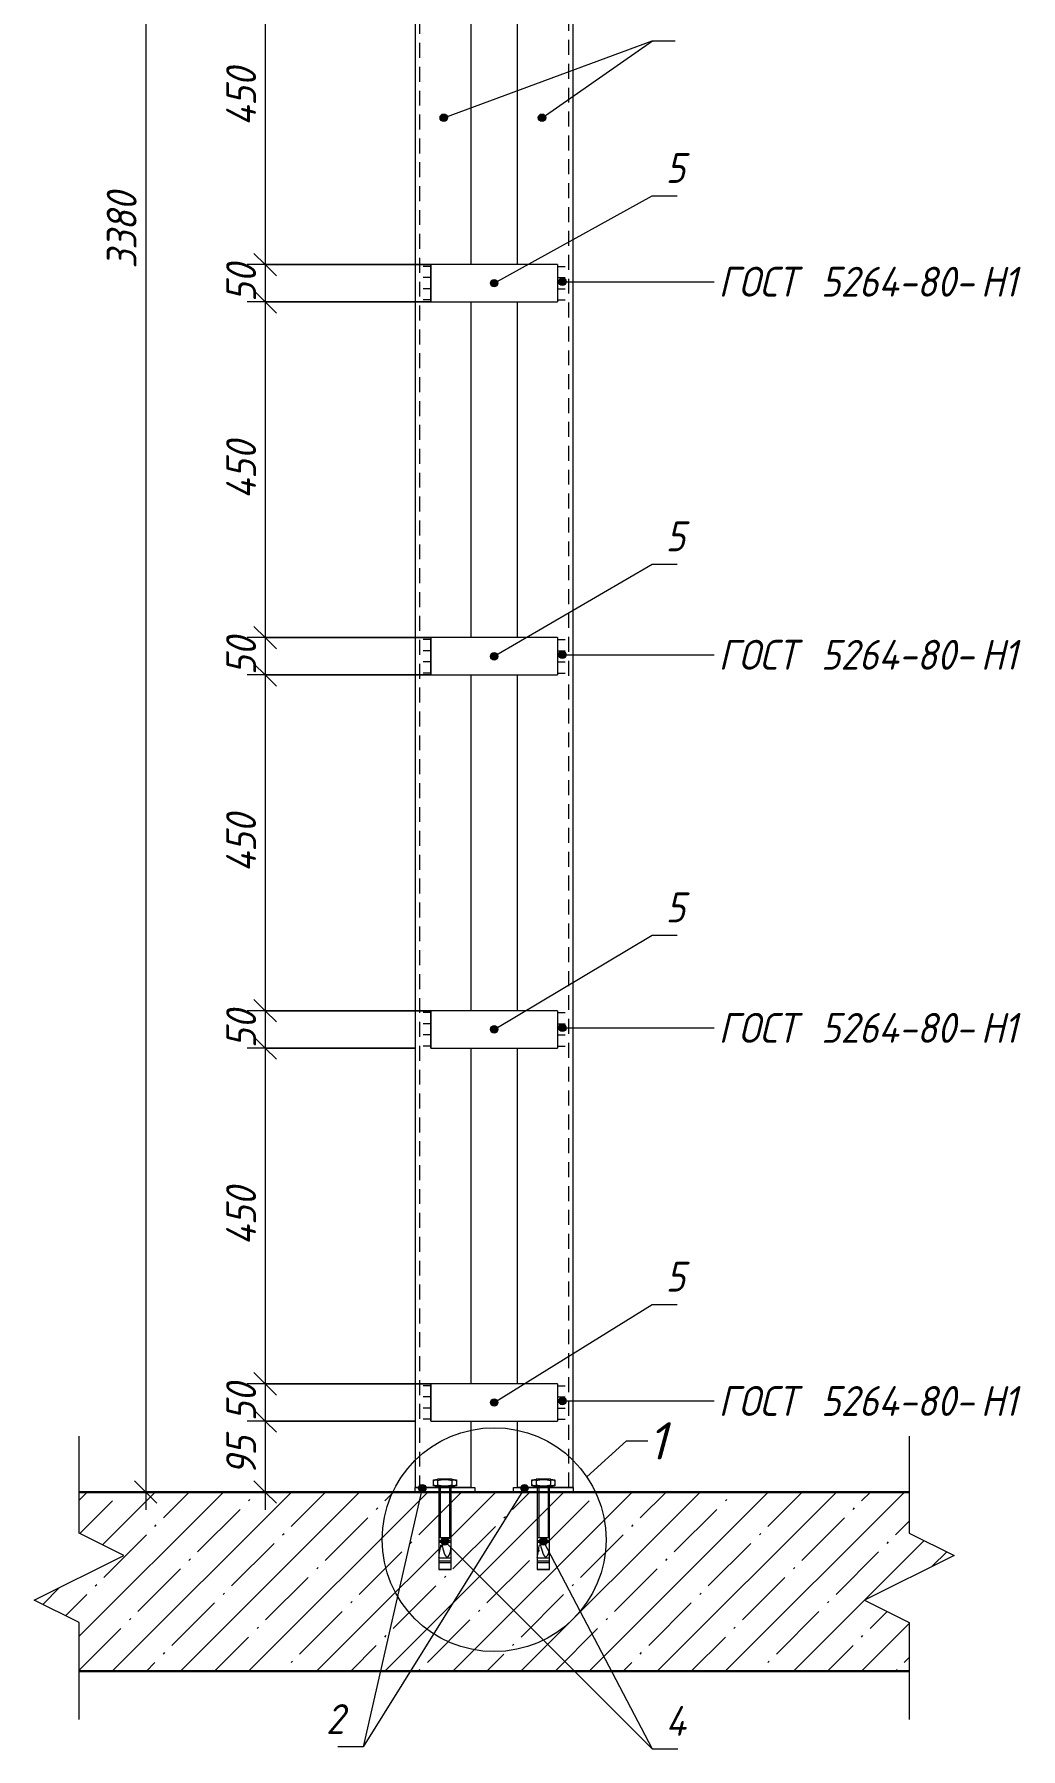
# Model space of a CAD drawing. Header units: millimetres. Extents: x 1525 to 46824, y -520 to 14115.
# Drawn here: x 45503 to 46824, y 7976 to 10274 of the extents above; entities that cross this region are included whole.
import ezdxf

# ---------------------------------------------------------------- set-up
doc = ezdxf.new("R2010")
doc.units = ezdxf.units.MM
doc.linetypes.add('200_ШТРИХ_ш1п0_6_', pattern=[32, 20, -12])
for name, color, linetype, lineweight in [('A-ANNO-DIMS', 7, 'Continuous', 9), ('A-ANNO-DIMS-20', 7, 'Continuous', 9), ('A-DETL-1', 7, 'Continuous', 5), ('A-DETL-2', 7, '200_ШТРИХ_ш1п0_6_', 5), ('A-DETL-GENF-1', 7, 'Continuous', 5), ('A-FLOR-FNSH-1', 7, 'Continuous', 30), ('A-FLOR-PATT-1', 7, 'Continuous', 5), ('A-GENM', 7, 'Continuous', 9), ('A-GENM-IDEN', 7, 'Continuous', 9), ('G-ANNO-TEXT', 7, 'Continuous', 9)]:
    doc.layers.add(name, color=color, linetype=linetype, lineweight=lineweight)
doc.styles.add('ISOCPEUR_I_1', font='isocpeui.ttf', dxfattribs={"width": 0.9, "height": 40})
doc.styles.add('ISOCPEUR_I_2', font='isocpeui.ttf', dxfattribs={"height": 50})
doc.dimstyles.new('ISO-2_0_0_9К_СРЕДНИЙ', dxfattribs={"dimscale": 304.8, "dimtxt": 39.839247, "dimasz": 0.098425, "dimexe": 0.07874, "dimexo": 0, "dimgap": 0, "dimtad": 1, "dimdec": 0, "dimzin": 0, "dimdsep": 46, "dimtxsty": 'ISOCPEUR_I_1', "dimblk1": 'OBLIQUE', "dimblk2": 'OBLIQUE', "dimsah": 1, "dimcen": 0.09, "dimdle": 0.07874, "dimazin": 0, "dimtfac": 1, "dimtdec": 4, "dimtix": 1, "dimtmove": 0, "dimatfit": 3, "dimfxl": 1, "dimtvp": 1, "dimtolj": 1, "dimtzin": 0, "dimarcsym": 2})

# ---------------------------------------------------------------- blocks, each defined once
blk = doc.blocks.new('Фахверк_Влож_Полоса боковая - Полоса_Фахверка-25655111-АР1_1_Ф-27_2_3 эт_')
at = {"layer": 'A-GENM'}
for p, q in [((12975, 11415), (12975, 11465)), ((13145, 11465), (12975, 11465)), ((13145, 11465), (13145, 11415)), ((12975, 11415), (13145, 11415))]:
    blk.add_line(p, q, dxfattribs=at)
blk = doc.blocks.new('Фахверк_Влож_Уголок - Уголок_Фахверка-29066231-АР1_1_Ф-27_2_3 эт_')
at = {"layer": 'A-GENM'}
for p, q in [((13091, 11670), (13166, 11670)), ((13091, 11670), (13091, 11465)), ((13166, 8326), (13166, 11670)), ((13091, 11415), (13091, 10965)), ((13091, 10915), (13091, 10465)), ((13091, 10415), (13091, 9965)), ((13091, 9915), (13091, 9465)), ((13091, 9415), (13091, 8965)), ((13091, 8915), (13091, 8465)), ((13091, 8415), (13091, 8326)), ((13166, 8326), (13091, 8326))]:
    blk.add_line(p, q, dxfattribs=at)
blk = doc.blocks.new('Фахверк_Влож_Уголок - Уголок_Фахверка-29066232-АР1_1_Ф-27_2_3 эт_')
at = {"layer": 'A-GENM'}
for p, q in [((12954, 11670), (13029, 11670)), ((12954, 11670), (12954, 8326)), ((13029, 11465), (13029, 11670)), ((13029, 10965), (13029, 11415)), ((13029, 10465), (13029, 10915)), ((13029, 9965), (13029, 10415)), ((13029, 9465), (13029, 9915)), ((13029, 8965), (13029, 9415)), ((13029, 8465), (13029, 8915)), ((13029, 8326), (13029, 8415)), ((13029, 8326), (12954, 8326))]:
    blk.add_line(p, q, dxfattribs=at)
blk = doc.blocks.new('Фахверк_Влож_Полоса нижняя - Полоса_Фахверка-25617960-АР1_1_Ф-27_2_3 эт_')
at = {"layer": 'A-GENM'}
for p, q in [((13086, 8320), (13086, 8326)), ((13086, 8326), (13166, 8326)), ((13166, 8326), (13166, 8320))]:
    blk.add_line(p, q, dxfattribs=at)
blk = doc.blocks.new('DET_L_Линия разрыва1 - М20-27085586-АР1_1_Ф-27_2_3 эт_')
at = {"layer": 'A-DETL-GENF-1'}
for p, q in [((12504, 8265), (12504, 8395)), ((12564, 8235), (12504, 8265)), ((12444, 8175), (12564, 8235)), ((12504, 8145), (12444, 8175)), ((12504, 8015), (12504, 8145))]:
    blk.add_line(p, q, dxfattribs=at)
blk = doc.blocks.new('DIMBLOCK456-АР1_1_Ф-27_2_3 эт_')
at = {"layer": 'A-ANNO-DIMS-20'}
for p, q in [((46034, 10415), (45788.2, 10415)), ((45812.2, 10415), (45812.2, 9965)), ((45812.2, 10415), (46034, 10415)), ((46034, 9965), (45788.2, 9965)), ((45812.2, 9965), (46034, 9965))]:
    blk.add_line(p, q, dxfattribs=at)
at = {"layer": 'A-ANNO-DIMS-20', "lineweight": 20}
for p, q in [((45812.2, 10415), (45797.2, 10430)), ((45812.2, 10415), (45827.2, 10400)), ((45812.2, 9965), (45797.2, 9980)), ((45812.2, 9965), (45827.2, 9950))]:
    blk.add_line(p, q, dxfattribs=at)
at = {"layer": 'A-ANNO-DIMS-20', "color": 0, "insert": (45760, 10150.5), "char_height": 40, "width": 94.695, "attachment_point": 1, "rotation": 90, "line_spacing_factor": 1.149209, "style": 'ISOCPEUR_I_1'}
blk.add_mtext('450', dxfattribs=at)
blk = doc.blocks.new('_Oblique')
at = {"color": 0, "linetype": 'ByBlock', "lineweight": -2}
blk.add_line((-0.5, -0.5), (0.5, 0.5), dxfattribs=at)
blk = doc.blocks.new('DIMBLOCK457-АР1_1_Ф-27_2_3 эт_')
at = {"layer": 'A-ANNO-DIMS-20', "lineweight": 20}
for p, q in [((45812.2, 9965), (45797.2, 9980)), ((45812.2, 9965), (45827.2, 9950)), ((45812.2, 9915), (45797.2, 9930)), ((45812.2, 9915), (45827.2, 9900))]:
    blk.add_line(p, q, dxfattribs=at)
at = {"layer": 'A-ANNO-DIMS-20'}
for p, q in [((46034, 9965), (45788.2, 9965)), ((45812.2, 9965), (45812.2, 9915)), ((45812.2, 9965), (46034, 9965)), ((46034, 9915), (45788.2, 9915)), ((45812.2, 9915), (46034, 9915))]:
    blk.add_line(p, q, dxfattribs=at)
at = {"layer": 'A-ANNO-DIMS-20', "color": 0, "insert": (45760, 9914.7), "char_height": 40, "width": 60.678, "attachment_point": 1, "rotation": 90, "line_spacing_factor": 1.149209, "style": 'ISOCPEUR_I_1'}
blk.add_mtext('50', dxfattribs=at)
blk = doc.blocks.new('DIMBLOCK458-АР1_1_Ф-27_2_3 эт_')
at = {"layer": 'A-ANNO-DIMS-20', "lineweight": 20}
for p, q in [((45812.2, 9915), (45797.2, 9930)), ((45812.2, 9915), (45827.2, 9900)), ((45812.2, 9465), (45797.2, 9480)), ((45812.2, 9465), (45827.2, 9450))]:
    blk.add_line(p, q, dxfattribs=at)
at = {"layer": 'A-ANNO-DIMS-20'}
for p, q in [((46034, 9915), (45788.2, 9915)), ((45812.2, 9915), (45812.2, 9465)), ((45812.2, 9915), (46034, 9915)), ((46034, 9465), (45788.2, 9465)), ((45812.2, 9465), (46034, 9465))]:
    blk.add_line(p, q, dxfattribs=at)
at = {"layer": 'A-ANNO-DIMS-20', "color": 0, "insert": (45760, 9650.5), "char_height": 40, "width": 94.695, "attachment_point": 1, "rotation": 90, "line_spacing_factor": 1.149209, "style": 'ISOCPEUR_I_1'}
blk.add_mtext('450', dxfattribs=at)
blk = doc.blocks.new('DIMBLOCK459-АР1_1_Ф-27_2_3 эт_')
at = {"layer": 'A-ANNO-DIMS-20', "lineweight": 20}
for p, q in [((45812.2, 9465), (45797.2, 9480)), ((45812.2, 9465), (45827.2, 9450)), ((45812.2, 9415), (45797.2, 9430)), ((45812.2, 9415), (45827.2, 9400))]:
    blk.add_line(p, q, dxfattribs=at)
at = {"layer": 'A-ANNO-DIMS-20'}
for p, q in [((46034, 9465), (45788.2, 9465)), ((45812.2, 9465), (45812.2, 9415)), ((45812.2, 9465), (46034, 9465)), ((46034, 9415), (45788.2, 9415)), ((45812.2, 9415), (46034, 9415))]:
    blk.add_line(p, q, dxfattribs=at)
at = {"layer": 'A-ANNO-DIMS-20', "color": 0, "insert": (45760, 9414.7), "char_height": 40, "width": 60.678, "attachment_point": 1, "rotation": 90, "line_spacing_factor": 1.149209, "style": 'ISOCPEUR_I_1'}
blk.add_mtext('50', dxfattribs=at)
blk = doc.blocks.new('DIMBLOCK460-АР1_1_Ф-27_2_3 эт_')
at = {"layer": 'A-ANNO-DIMS-20', "lineweight": 20}
for p, q in [((45812.2, 9415), (45797.2, 9430)), ((45812.2, 9415), (45827.2, 9400)), ((45812.2, 8965), (45797.2, 8980)), ((45812.2, 8965), (45827.2, 8950))]:
    blk.add_line(p, q, dxfattribs=at)
at = {"layer": 'A-ANNO-DIMS-20'}
for p, q in [((46034, 9415), (45788.2, 9415)), ((45812.2, 9415), (45812.2, 8965)), ((45812.2, 9415), (46034, 9415)), ((46034, 8965), (45788.2, 8965)), ((45812.2, 8965), (46034, 8965))]:
    blk.add_line(p, q, dxfattribs=at)
at = {"layer": 'A-ANNO-DIMS-20', "color": 0, "insert": (45760, 9150.5), "char_height": 40, "width": 94.695, "attachment_point": 1, "rotation": 90, "line_spacing_factor": 1.149209, "style": 'ISOCPEUR_I_1'}
blk.add_mtext('450', dxfattribs=at)
blk = doc.blocks.new('DIMBLOCK461-АР1_1_Ф-27_2_3 эт_')
at = {"layer": 'A-ANNO-DIMS-20'}
for p, q in [((46034, 8965), (45788.2, 8965)), ((45812.2, 8965), (45812.2, 8915)), ((45812.2, 8965), (46034, 8965)), ((46013, 8915), (45788.2, 8915)), ((45812.2, 8915), (46013, 8915))]:
    blk.add_line(p, q, dxfattribs=at)
at = {"layer": 'A-ANNO-DIMS-20', "lineweight": 20}
for p, q in [((45812.2, 8965), (45797.2, 8980)), ((45812.2, 8965), (45827.2, 8950)), ((45812.2, 8915), (45797.2, 8930)), ((45812.2, 8915), (45827.2, 8900))]:
    blk.add_line(p, q, dxfattribs=at)
at = {"layer": 'A-ANNO-DIMS-20', "color": 0, "insert": (45760, 8914.7), "char_height": 40, "width": 60.678, "attachment_point": 1, "rotation": 90, "line_spacing_factor": 1.149209, "style": 'ISOCPEUR_I_1'}
blk.add_mtext('50', dxfattribs=at)
blk = doc.blocks.new('DIMBLOCK462-АР1_1_Ф-27_2_3 эт_')
at = {"layer": 'A-ANNO-DIMS-20'}
for p, q in [((46013, 8915), (45788.2, 8915)), ((45812.2, 8915), (45812.2, 8465)), ((45812.2, 8915), (46013, 8915)), ((46034, 8465), (45788.2, 8465)), ((45812.2, 8465), (46034, 8465))]:
    blk.add_line(p, q, dxfattribs=at)
at = {"layer": 'A-ANNO-DIMS-20', "lineweight": 20}
for p, q in [((45812.2, 8915), (45797.2, 8930)), ((45812.2, 8915), (45827.2, 8900)), ((45812.2, 8465), (45797.2, 8480)), ((45812.2, 8465), (45827.2, 8450))]:
    blk.add_line(p, q, dxfattribs=at)
at = {"layer": 'A-ANNO-DIMS-20', "color": 0, "insert": (45760, 8650.5), "char_height": 40, "width": 94.695, "attachment_point": 1, "rotation": 90, "line_spacing_factor": 1.149209, "style": 'ISOCPEUR_I_1'}
blk.add_mtext('450', dxfattribs=at)
blk = doc.blocks.new('DIMBLOCK463-АР1_1_Ф-27_2_3 эт_')
at = {"layer": 'A-ANNO-DIMS-20', "lineweight": 20}
for p, q in [((45812.2, 8465), (45797.2, 8480)), ((45812.2, 8465), (45827.2, 8450)), ((45812.2, 8415), (45797.2, 8430)), ((45812.2, 8415), (45827.2, 8400))]:
    blk.add_line(p, q, dxfattribs=at)
at = {"layer": 'A-ANNO-DIMS-20'}
for p, q in [((46034, 8465), (45788.2, 8465)), ((45812.2, 8465), (45812.2, 8415)), ((45812.2, 8465), (46034, 8465)), ((46013, 8415), (45788.2, 8415)), ((45812.2, 8415), (46013, 8415))]:
    blk.add_line(p, q, dxfattribs=at)
at = {"layer": 'A-ANNO-DIMS-20', "color": 0, "insert": (45760, 8414.7), "char_height": 40, "width": 60.678, "attachment_point": 1, "rotation": 90, "line_spacing_factor": 1.149209, "style": 'ISOCPEUR_I_1'}
blk.add_mtext('50', dxfattribs=at)
blk = doc.blocks.new('DIMBLOCK464-АР1_1_Ф-27_2_3 эт_')
at = {"layer": 'A-ANNO-DIMS-20'}
for p, q in [((46013, 8415), (45788.2, 8415)), ((45812.2, 8415), (45812.2, 8296)), ((45812.2, 8415), (46013, 8415)), ((45833.4, 8320), (45788.2, 8320)), ((45812.2, 8320), (45833.4, 8320))]:
    blk.add_line(p, q, dxfattribs=at)
at = {"layer": 'A-ANNO-DIMS-20', "lineweight": 20}
for p, q in [((45812.2, 8415), (45797.2, 8430)), ((45812.2, 8415), (45827.2, 8400)), ((45812.2, 8320), (45797.2, 8335)), ((45812.2, 8320), (45827.2, 8305))]:
    blk.add_line(p, q, dxfattribs=at)
at = {"layer": 'A-ANNO-DIMS-20', "color": 0, "insert": (45760, 8342.2), "char_height": 40, "width": 60.678, "attachment_point": 1, "rotation": 90, "line_spacing_factor": 1.149209, "style": 'ISOCPEUR_I_1'}
blk.add_mtext('95', dxfattribs=at)
blk = doc.blocks.new('DIMBLOCK465-АР1_1_Ф-27_2_3 эт_')
at = {"layer": 'A-ANNO-DIMS-20'}
for p, q in [((45652.2, 11724), (45652.2, 8296)), ((45673.4, 11700), (45628.2, 11700)), ((45652.2, 11700), (45673.4, 11700)), ((45673.4, 8320), (45628.2, 8320)), ((45652.2, 8320), (45673.4, 8320))]:
    blk.add_line(p, q, dxfattribs=at)
at = {"layer": 'A-ANNO-DIMS-20', "lineweight": 20}
for p, q in [((45652.2, 11700), (45637.2, 11715)), ((45652.2, 11700), (45667.2, 11685)), ((45652.2, 8320), (45637.2, 8335)), ((45652.2, 8320), (45667.2, 8305))]:
    blk.add_line(p, q, dxfattribs=at)
at = {"layer": 'A-ANNO-DIMS-20', "color": 0, "insert": (45600, 9959.4), "char_height": 40, "width": 121.356, "attachment_point": 1, "rotation": 90, "line_spacing_factor": 1.149209, "style": 'ISOCPEUR_I_1'}
blk.add_mtext('3380', dxfattribs=at)

msp = doc.modelspace()

# ---------------------------------------------------------------- hatches: boundary and pattern name
at = {"layer": 'A-FLOR-PATT-1'}
h = msp.add_hatch(dxfattribs=at)
h.set_pattern_fill('FP_16', color=256, style=0, pattern_type=2)
h.set_pattern_definition([(45, (47215.56, 4305), (-45.6197, 45.6197), []), (45, (47261.18, 4305), (-45.6197, 45.6197), [80.645, -16.129, 2.682, -13.447])])
h.paths.add_polyline_path([(45622.97513, 8080), (46674.97513, 8080), (46674.97513, 8145), (46614.97513, 8175), (46734.97513, 8235), (46674.97513, 8265), (46674.97513, 8320), (45562.97513, 8320), (45562.97513, 8265), (45622.97513, 8235), (45502.97513, 8175), (45562.97513, 8145), (45562.97513, 8080)], flags=0)
at = {"layer": 'A-GENM-IDEN'}
h = msp.add_hatch(color=256, dxfattribs=at)
edge = h.paths.add_edge_path(flags=0)
edge.add_arc((46051.46483, 10161.72281), 5, 0, 360)
h = msp.add_hatch(color=256, dxfattribs=at)
edge = h.paths.add_edge_path(flags=0)
edge.add_arc((46183.08903, 10161.72281), 5, 0, 360)
h = msp.add_hatch(color=256, dxfattribs=at)
edge = h.paths.add_edge_path(flags=0)
edge.add_arc((46118.96139, 9940), 5, 0, 360)
h = msp.add_hatch(color=256, dxfattribs=at)
edge = h.paths.add_edge_path(flags=0)
edge.add_arc((46118.96139, 9440), 5, 0, 360)
h = msp.add_hatch(color=256, dxfattribs=at)
edge = h.paths.add_edge_path(flags=0)
edge.add_arc((46118.96139, 8940), 5, 0, 360)
h = msp.add_hatch(color=256, dxfattribs=at)
edge = h.paths.add_edge_path(flags=0)
edge.add_arc((46118.96139, 8440), 5, 0, 360)
h = msp.add_hatch(color=256, dxfattribs=at)
edge = h.paths.add_edge_path(flags=0)
edge.add_arc((46022.64117, 8325.14388), 5, 0, 360)
h = msp.add_hatch(color=256, dxfattribs=at)
edge = h.paths.add_edge_path(flags=0)
edge.add_arc((46159.69454, 8325.14388), 5, 0, 360)
h = msp.add_hatch(color=256, dxfattribs=at)
edge = h.paths.add_edge_path(flags=0)
edge.add_arc((46052.96139, 8253.78184), 5, 0, 360)
h = msp.add_hatch(color=256, dxfattribs=at)
edge = h.paths.add_edge_path(flags=0)
edge.add_arc((46184.96139, 8253.78184), 5, 0, 360)
at = {"layer": 'G-ANNO-TEXT'}
h = msp.add_hatch(color=256, dxfattribs=at)
edge = h.paths.add_edge_path(flags=0)
edge.add_arc((46210.43853, 9941.99135), 5, 0, 360)
h = msp.add_hatch(color=256, dxfattribs=at)
edge = h.paths.add_edge_path(flags=0)
edge.add_arc((46210.43853, 9441.99135), 5, 0, 360)
h = msp.add_hatch(color=256, dxfattribs=at)
edge = h.paths.add_edge_path(flags=0)
edge.add_arc((46210.43853, 8941.99135), 5, 0, 360)
h = msp.add_hatch(color=256, dxfattribs=at)
edge = h.paths.add_edge_path(flags=0)
edge.add_arc((46210.43853, 8441.99135), 5, 0, 360)

# ---------------------------------------------------------------- linework, layer by layer
at = {"layer": 'A-DETL-1'}
for p, q in [((46033.96139, 9962.5), (46023.96139, 9962.5)), ((46033.96139, 9965), (46033.96139, 9915)), ((46203.96139, 9965), (46203.96139, 9915)), ((46203.96139, 9962.5), (46213.96139, 9962.5)), ((46033.96139, 9947.5), (46023.96139, 9947.5)), ((46033.96139, 9932.5), (46023.96139, 9932.5)), ((46203.96139, 9947.5), (46213.96139, 9947.5)), ((46203.96139, 9932.5), (46213.96139, 9932.5)), ((46033.96139, 9917.5), (46023.96139, 9917.5)), ((46203.96139, 9917.5), (46213.96139, 9917.5)), ((46033.96139, 9462.5), (46023.96139, 9462.5)), ((46033.96139, 9447.5), (46023.96139, 9447.5)), ((46033.96139, 9465), (46033.96139, 9415)), ((46203.96139, 9465), (46203.96139, 9415)), ((46203.96139, 9462.5), (46213.96139, 9462.5)), ((46203.96139, 9447.5), (46213.96139, 9447.5)), ((46033.96139, 9432.5), (46023.96139, 9432.5)), ((46203.96139, 9432.5), (46213.96139, 9432.5)), ((46033.96139, 9417.5), (46023.96139, 9417.5)), ((46203.96139, 9417.5), (46213.96139, 9417.5)), ((46033.96139, 8962.5), (46023.96139, 8962.5)), ((46033.96139, 8965), (46033.96139, 8915)), ((46203.96139, 8965), (46203.96139, 8915)), ((46203.96139, 8962.5), (46213.96139, 8962.5)), ((46033.96139, 8947.5), (46023.96139, 8947.5)), ((46203.96139, 8947.5), (46213.96139, 8947.5)), ((46033.96139, 8932.5), (46023.96139, 8932.5)), ((46033.96139, 8917.5), (46023.96139, 8917.5)), ((46203.96139, 8932.5), (46213.96139, 8932.5)), ((46203.96139, 8917.5), (46213.96139, 8917.5)), ((46033.96139, 8462.5), (46023.96139, 8462.5)), ((46033.96139, 8465), (46033.96139, 8415)), ((46203.96139, 8465), (46203.96139, 8415)), ((46203.96139, 8462.5), (46213.96139, 8462.5)), ((46033.96139, 8447.5), (46023.96139, 8447.5)), ((46033.96139, 8432.5), (46023.96139, 8432.5)), ((46203.96139, 8447.5), (46213.96139, 8447.5)), ((46203.96139, 8432.5), (46213.96139, 8432.5)), ((46033.96139, 8417.5), (46023.96139, 8417.5)), ((46203.96139, 8417.5), (46213.96139, 8417.5)), ((46037.55346, 8336.39795), (46043.04207, 8337.16681)), ((46037.55346, 8328.20467), (46037.55346, 8336.39795)), ((46043.04207, 8327.43581), (46037.55346, 8328.20467)), ((46065.63607, 8327.43581), (46040.2867, 8327.43581)), ((46040.2867, 8327.43581), (46040.2867, 8326)), ((46065.63607, 8326), (46040.2867, 8326)), ((46062.88071, 8337.18427), (46043.04207, 8337.18427)), ((46043.04207, 8337.18427), (46043.04207, 8327.43581)), ((46062.88071, 8327.43581), (46043.04207, 8327.43581)), ((46044.69529, 8326), (46044.69529, 8216)), ((46046.80373, 8326), (46046.80373, 8258.94232)), ((46047.41781, 8326), (46049.46053, 8326)), ((46059.11904, 8326), (46059.11904, 8258.94232)), ((46061.22749, 8216), (46061.22749, 8326)), ((46062.88071, 8327.43581), (46062.88071, 8337.18427)), ((46062.88071, 8337.16681), (46068.36931, 8336.39795)), ((46068.36931, 8328.20467), (46062.88071, 8327.43581)), ((46065.63607, 8326), (46065.63607, 8327.43581)), ((46068.36931, 8336.39795), (46068.36931, 8328.20467)), ((46169.55346, 8336.39795), (46175.04207, 8337.16681)), ((46169.55346, 8328.20467), (46169.55346, 8336.39795)), ((46175.04207, 8327.43581), (46169.55346, 8328.20467)), ((46197.63607, 8327.43581), (46172.2867, 8327.43581)), ((46172.2867, 8327.43581), (46172.2867, 8326)), ((46197.63607, 8326), (46172.2867, 8326)), ((46194.88071, 8337.18427), (46175.04207, 8337.18427)), ((46175.04207, 8337.18427), (46175.04207, 8327.43581)), ((46194.88071, 8327.43581), (46175.04207, 8327.43581)), ((46176.69529, 8326), (46176.69529, 8216)), ((46178.80373, 8326), (46178.80373, 8258.94232)), ((46179.41781, 8326), (46181.46053, 8326)), ((46191.11904, 8326), (46191.11904, 8258.94232)), ((46193.22749, 8216), (46193.22749, 8326)), ((46194.88071, 8327.43581), (46194.88071, 8337.18427)), ((46194.88071, 8337.16681), (46200.36931, 8336.39795)), ((46200.36931, 8328.20467), (46194.88071, 8327.43581)), ((46197.63607, 8326), (46197.63607, 8327.43581)), ((46200.36931, 8336.39795), (46200.36931, 8328.20467)), ((46044.69529, 8258.94232), (46061.22749, 8258.94232)), ((46044.69529, 8254.80927), (46061.22749, 8254.80927)), ((46044.69529, 8252.74274), (46061.22749, 8252.74274)), ((46046.76181, 8254.80927), (46046.76181, 8252.74274)), ((46046.85054, 8254.80927), (46046.85054, 8252.74274)), ((46176.69529, 8258.94232), (46193.22749, 8258.94232)), ((46176.69529, 8254.80927), (46193.22749, 8254.80927)), ((46176.69529, 8252.74274), (46193.22749, 8252.74274)), ((46178.76181, 8254.80927), (46178.76181, 8252.74274)), ((46178.85054, 8254.80927), (46178.85054, 8252.74274)), ((46044.69529, 8231.77981), (46061.22749, 8231.77981)), ((46044.69529, 8227.64676), (46061.22749, 8227.64676)), ((46045.66722, 8225.58023), (46060.25556, 8225.58023)), ((46176.69529, 8231.77981), (46193.22749, 8231.77981)), ((46176.69529, 8227.64676), (46193.22749, 8227.64676)), ((46177.66722, 8225.58023), (46192.25556, 8225.58023)), ((46061.22749, 8216), (46044.69529, 8216)), ((46044.69529, 8216), (46061.22749, 8216)), ((46193.22749, 8216), (46176.69529, 8216)), ((46176.69529, 8216), (46193.22749, 8216))]:
    msp.add_line(p, q, dxfattribs=at)
msp.add_circle((46118.96139, 8256.13346), 150, dxfattribs=at)
for centre, radius, start, end in [((46040.68232, 8331.87733), 4.22871, 56.08031185, 137.72360384), ((46040.68232, 8332.74275), 4.22871, 222.27639616, 303.91968815), ((46052.96139, 8293.46125), 42.8477, 76.61449587, 103.38550413), ((46052.96139, 8371.15883), 42.8477, 256.61449587, 283.38550413), ((46065.24046, 8331.87733), 4.22871, 42.27639616, 123.91968816), ((46065.24046, 8332.74275), 4.22871, 236.08031184, 317.72360384), ((46172.68232, 8331.87733), 4.22871, 56.08031185, 137.72360384), ((46172.68232, 8332.74275), 4.22871, 222.27639616, 303.91968815), ((46184.96139, 8293.46125), 42.8477, 76.61449587, 103.38550413), ((46184.96139, 8371.15883), 42.8477, 256.61449587, 283.38550413), ((46197.24046, 8331.87733), 4.22871, 42.27639616, 123.91968816), ((46197.24046, 8332.74275), 4.22871, 236.08031184, 317.72360384), ((46045.87589, 8226.9402), 1.37588, 210.89948546, 261.27655106), ((46060.04689, 8226.9402), 1.37588, 278.72344894, 329.10051461), ((46177.87589, 8226.9402), 1.37588, 210.89948546, 261.27655106), ((46192.04689, 8226.9402), 1.37588, 278.72344894, 329.10051461)]:
    msp.add_arc(centre, radius, start, end, dxfattribs=at)
for points in [[(46044.69529, 8231.77981), (46045.87513, 8236.49645), (46048.33707, 8261.95494), (46052.09815, 8224.48281), (46061.22749, 8236.47059), (46061.22749, 8247.4686)], [(46176.69529, 8231.77981), (46177.87513, 8236.49645), (46180.33707, 8261.95494), (46184.09815, 8224.48281), (46193.22749, 8236.47059), (46193.22749, 8247.4686)]]:
    msp.add_open_spline(points, degree=3, knots=[3.9471277548, 3.9471277548, 3.9471277548, 3.9471277548, 10.0959961781, 20.1294367149, 28.5838158581, 28.5838158581, 28.5838158581, 28.5838158581], dxfattribs=at)
at = {"layer": 'A-DETL-2'}
for p, q in [((46018.96139, 11670), (46018.96139, 8326)), ((46218.96139, 8326), (46218.96139, 11670))]:
    msp.add_line(p, q, dxfattribs=at)
at = {"layer": 'A-FLOR-FNSH-1'}
for p, q in [((46674.97513, 8320), (45562.97513, 8320)), ((45562.97513, 8080), (46674.97513, 8080))]:
    msp.add_line(p, q, dxfattribs=at)
at = {"layer": 'A-GENM-IDEN'}
for p, q in [((46051.46483, 10161.72281), (46330.79073, 10264.88603)), ((46183.08903, 10161.72281), (46331.2634, 10264.88603)), ((46330.79073, 10264.88603), (46361.28167, 10264.88603)), ((46331.2634, 10264.88603), (46361.28167, 10264.88603)), ((46118.96139, 9940), (46330.79073, 10057.19701)), ((46330.79073, 10057.19701), (46364.18308, 10057.19701)), ((46118.96139, 9440), (46330.79073, 9563.5208)), ((46330.79073, 9563.5208), (46364.18308, 9563.5208)), ((46118.96139, 8940), (46330.79073, 9066.24817)), ((46330.79073, 9066.24817), (46364.18308, 9066.24817)), ((46118.96139, 8440), (46330.79073, 8571.40096)), ((46330.79073, 8571.40096), (46364.18308, 8571.40096)), ((46159.69454, 8325.14388), (45943.65829, 7978.55114)), ((46022.64117, 8325.14388), (45943.65829, 7978.55114)), ((46052.96139, 8253.78184), (46330.79073, 7975.98929)), ((46184.96139, 8253.78184), (46330.79073, 7975.98929)), ((45943.65829, 7978.55114), (45909.77663, 7978.55114)), ((45943.65829, 7978.55114), (45909.77663, 7978.55114)), ((46330.79073, 7975.98929), (46364.82873, 7975.98929)), ((46330.79073, 7975.98929), (46364.82873, 7975.98929))]:
    msp.add_line(p, q, dxfattribs=at)
for centre in [(46051.46483, 10161.72281), (46183.08903, 10161.72281), (46118.96139, 9940), (46118.96139, 9440), (46118.96139, 8940), (46118.96139, 8440), (46022.64117, 8325.14388), (46159.69454, 8325.14388), (46052.96139, 8253.78184), (46184.96139, 8253.78184)]:
    msp.add_circle(centre, 5, dxfattribs=at)
at = {"layer": 'G-ANNO-TEXT'}
for p, q in [((46210.43853, 9941.99135), (46413.60043, 9941.99135)), ((46210.43853, 9441.99135), (46413.60043, 9441.99135)), ((46210.43853, 8941.99135), (46413.60043, 8941.99135)), ((46210.43853, 8441.99135), (46413.60043, 8441.99135)), ((46243.05368, 8340.34902), (46296.23494, 8388.513)), ((46296.23494, 8388.513), (46324.81788, 8388.513))]:
    msp.add_line(p, q, dxfattribs=at)
for centre in [(46210.43853, 9941.99135), (46210.43853, 9441.99135), (46210.43853, 8941.99135), (46210.43853, 8441.99135)]:
    msp.add_circle(centre, 5, dxfattribs=at)

# ---------------------------------------------------------------- block references
at = {"layer": 'A-DETL-GENF-1'}
msp.add_blockref('DET_L_Линия разрыва1 - М20-27085586-АР1_1_Ф-27_2_3 эт_', (33058.96141, 0), dxfattribs=at)
at = {"layer": 'A-DETL-GENF-1', "rotation": 180}
msp.add_blockref('DET_L_Линия разрыва1 - М20-27085586-АР1_1_Ф-27_2_3 эт_', (59178.98884, 16410), dxfattribs=at)
at = {"layer": 'A-GENM'}
for name, p in [('Фахверк_Влож_Уголок - Уголок_Фахверка-29066232-АР1_1_Ф-27_2_3 эт_', (33058.96141, 0)), ('Фахверк_Влож_Уголок - Уголок_Фахверка-29066231-АР1_1_Ф-27_2_3 эт_', (33058.96141, 0)), ('Фахверк_Влож_Полоса боковая - Полоса_Фахверка-25655111-АР1_1_Ф-27_2_3 эт_', (33058.96141, -1500)), ('Фахверк_Влож_Полоса боковая - Полоса_Фахверка-25655111-АР1_1_Ф-27_2_3 эт_', (33058.96141, -2000)), ('Фахверк_Влож_Полоса боковая - Полоса_Фахверка-25655111-АР1_1_Ф-27_2_3 эт_', (33058.96141, -2500)), ('Фахверк_Влож_Полоса боковая - Полоса_Фахверка-25655111-АР1_1_Ф-27_2_3 эт_', (33058.96141, -3000)), ('Фахверк_Влож_Полоса нижняя - Полоса_Фахверка-25617960-АР1_1_Ф-27_2_3 эт_', (32926.96141, 0)), ('Фахверк_Влож_Полоса нижняя - Полоса_Фахверка-25617960-АР1_1_Ф-27_2_3 эт_', (33058.96141, 0))]:
    msp.add_blockref(name, p, dxfattribs=at)

# ---------------------------------------------------------------- texts
at = {"layer": 'A-GENM-IDEN', "char_height": 40, "attachment_point": 1, "style": 'ISOCPEUR_I_1'}
for s, insert, width in [('\\fISOCPEUR|b0|i1|c204|p34|;\\W.9;5', (46348.71873, 10114.41993), 31.746825), ('\\fISOCPEUR|b0|i1|c204|p34|;\\W.9;5', (46348.71873, 9620.74371), 31.746825), ('\\fISOCPEUR|b0|i1|c204|p34|;\\W.9;5', (46348.71873, 9123.47109), 31.746825), ('\\fISOCPEUR|b0|i1|c204|p34|;\\W.9;5', (46348.71873, 8628.62388), 31.746825), ('\\fISOCPEUR|b0|i1|c204|p34|;\\W.9;2', (45893.7175, 8035.77406), 31.746825), ('\\fISOCPEUR|b0|i1|c204|p34|;\\W.9;2', (45893.7175, 8035.77406), 31.746825), ('\\fISOCPEUR|b0|i1|c204|p34|;\\W.9;4', (46348.71873, 8033.21221), 37.518975), ('\\fISOCPEUR|b0|i1|c204|p34|;\\W.9;4', (46348.71873, 8033.21221), 37.518975)]:
    msp.add_mtext(s, dxfattribs=dict(at, insert=insert, width=width))
at = {"layer": 'G-ANNO-TEXT', "attachment_point": 1}
for s, insert, char_height, width, style in [('ГОСТ', (46419.60043, 9961.99135), 40, 138.5316, 'ISOCPEUR_I_1'), (' 5264-80-', (46533.90043, 9961.99135), 40, 287.1644625, 'ISOCPEUR_I_1'), ('\\fISOCPEUR|b0|i1|c204|p34|;\\W.9;Н', (46770.83481, 9961.99135), 40, 37.518975, 'ISOCPEUR_I_1'), ('\\fISOCPEUR|b0|i1|c204|p34|;\\W.9;1', (46801.79106, 9961.99135), 40, 23.0886, 'ISOCPEUR_I_1'), ('ГОСТ', (46419.60043, 9461.99135), 40, 138.5316, 'ISOCPEUR_I_1'), (' 5264-80-', (46533.90043, 9461.99135), 40, 287.1644625, 'ISOCPEUR_I_1'), ('\\fISOCPEUR|b0|i1|c204|p34|;\\W.9;Н', (46770.83481, 9461.99135), 40, 37.518975, 'ISOCPEUR_I_1'), ('\\fISOCPEUR|b0|i1|c204|p34|;\\W.9;1', (46801.79106, 9461.99135), 40, 23.0886, 'ISOCPEUR_I_1'), ('ГОСТ', (46419.60043, 8961.99135), 40, 138.5316, 'ISOCPEUR_I_1'), (' 5264-80-', (46533.90043, 8961.99135), 40, 287.1644625, 'ISOCPEUR_I_1'), ('\\fISOCPEUR|b0|i1|c204|p34|;\\W.9;Н', (46770.83481, 8961.99135), 40, 37.518975, 'ISOCPEUR_I_1'), ('\\fISOCPEUR|b0|i1|c204|p34|;\\W.9;1', (46801.79106, 8961.99135), 40, 23.0886, 'ISOCPEUR_I_1'), ('ГОСТ', (46419.60043, 8461.99135), 40, 138.5316, 'ISOCPEUR_I_1'), (' 5264-80-', (46533.90043, 8461.99135), 40, 287.1644625, 'ISOCPEUR_I_1'), ('\\fISOCPEUR|b0|i1|c204|p34|;\\W.9;Н', (46770.83481, 8461.99135), 40, 37.518975, 'ISOCPEUR_I_1'), ('\\fISOCPEUR|b0|i1|c204|p34|;\\W.9;1', (46801.79106, 8461.99135), 40, 23.0886, 'ISOCPEUR_I_1'), ('\\fISOCPEUR|b0|i1|c204|p34|;1', (46324.81788, 8413.513), 50, 32.0675, 'ISOCPEUR_I_2')]:
    msp.add_mtext(s, dxfattribs=dict(at, insert=insert, char_height=char_height, width=width, style=style))

# ---------------------------------------------------------------- dimensions: what is measured, and where the dimension line sits
at = {"layer": 'A-ANNO-DIMS'}
for base, p1, p2, override, picture, middle in [((45652.22287, 8320), (45673.43607, 11700), (45673.43607, 8320), {"dimpost": '<>', "dimfxl": 3380}, 'DIMBLOCK465-АР1_1_Ф-27_2_3 эт_', (45632.22287, 10010)), ((45812.22287, 9965), (46033.96139, 10415), (46033.96139, 9965), {"dimpost": '<>', "dimfxl": 450}, 'DIMBLOCK456-АР1_1_Ф-27_2_3 эт_', (45792.22287, 10190)), ((45812.22287, 9915), (46033.96139, 9965), (46033.96139, 9915), {"dimpost": '<>', "dimfxl": 50}, 'DIMBLOCK457-АР1_1_Ф-27_2_3 эт_', (45792.22287, 9940)), ((45812.22287, 9465), (46033.96139, 9915), (46033.96139, 9465), {"dimpost": '<>', "dimfxl": 450}, 'DIMBLOCK458-АР1_1_Ф-27_2_3 эт_', (45792.22287, 9690)), ((45812.22287, 9415), (46033.96139, 9465), (46033.96139, 9415), {"dimpost": '<>', "dimfxl": 50}, 'DIMBLOCK459-АР1_1_Ф-27_2_3 эт_', (45792.22287, 9440)), ((45812.22287, 8965), (46033.96139, 9415), (46033.96139, 8965), {"dimpost": '<>', "dimfxl": 450}, 'DIMBLOCK460-АР1_1_Ф-27_2_3 эт_', (45792.22287, 9190)), ((45812.22287, 8915), (46033.96139, 8965), (46012.96139, 8915), {"dimpost": '<>', "dimfxl": 54.230987}, 'DIMBLOCK461-АР1_1_Ф-27_2_3 эт_', (45792.22287, 8940)), ((45812.22287, 8465), (46012.96139, 8915), (46033.96139, 8465), {"dimpost": '<>', "dimfxl": 450.489734}, 'DIMBLOCK462-АР1_1_Ф-27_2_3 эт_', (45792.22287, 8690)), ((45812.22287, 8415), (46033.96139, 8465), (46012.96139, 8415), {"dimpost": '<>', "dimfxl": 54.230987}, 'DIMBLOCK463-АР1_1_Ф-27_2_3 эт_', (45792.22287, 8440)), ((45812.22287, 8320), (46012.96139, 8415), (45833.43607, 8320), {"dimpost": '<>', "dimfxl": 203.111643}, 'DIMBLOCK464-АР1_1_Ф-27_2_3 эт_', (45792.22287, 8367.5))]:
    dim = msp.add_linear_dim(base=base, p1=p1, p2=p2, angle=90, dimstyle='ISO-2_0_0_9К_СРЕДНИЙ', override=override, dxfattribs=at)
    dim.commit()
    dim.dimension.update_dxf_attribs({"geometry": picture, "text_midpoint": middle})

doc.saveas('drawing.dxf')
